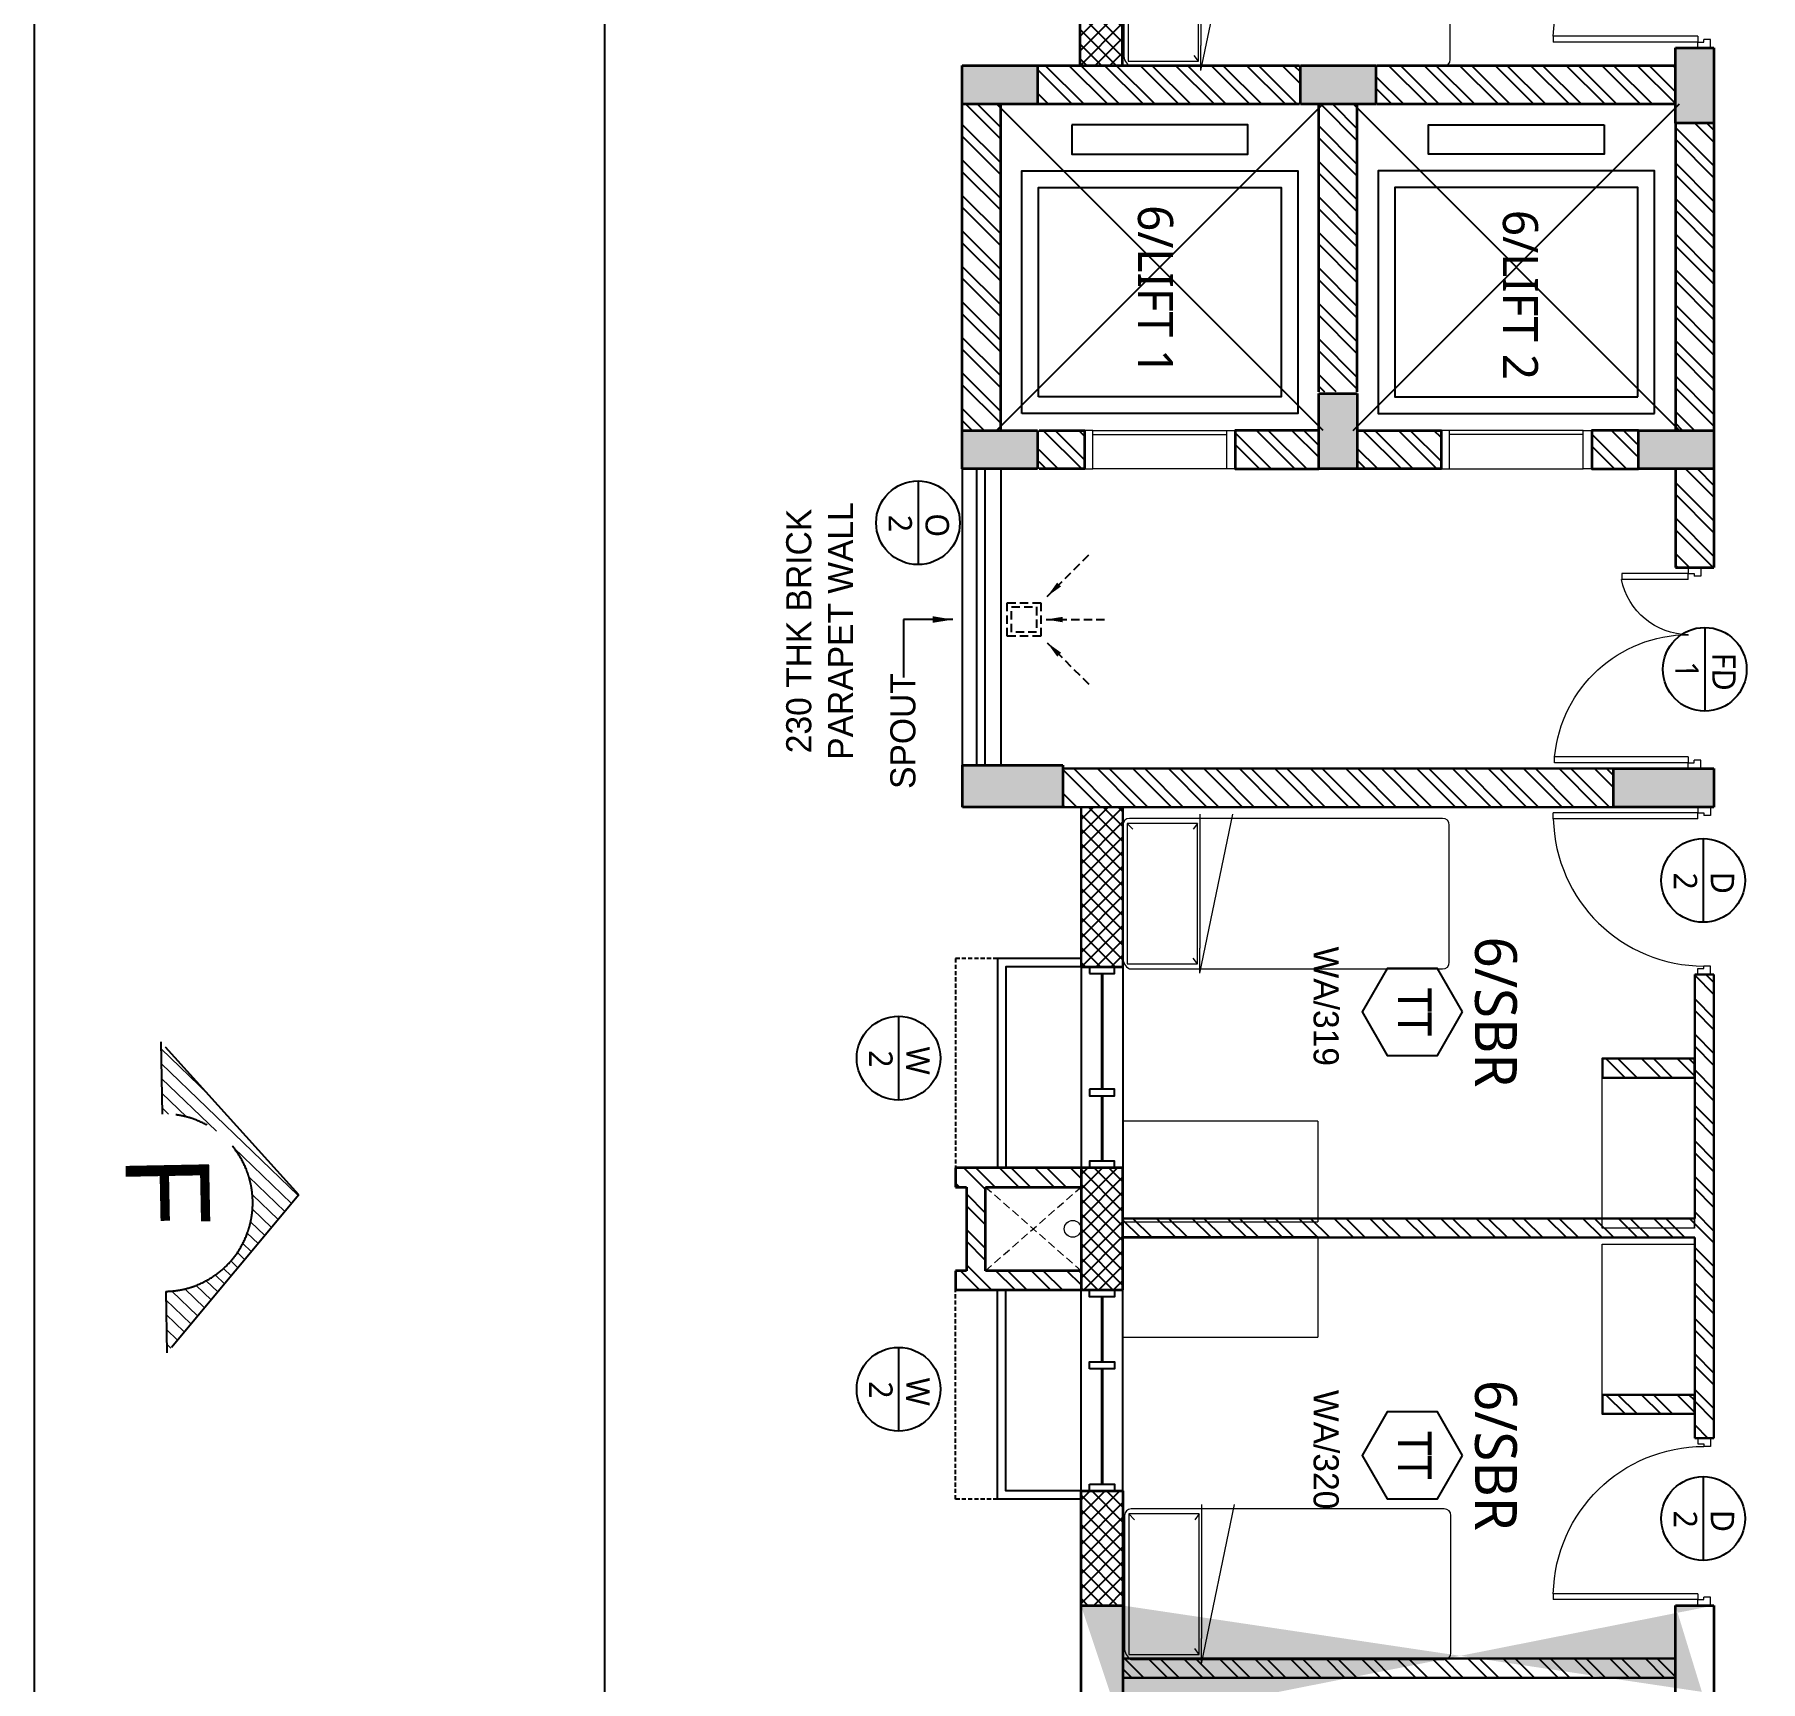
# Model space of a CAD drawing. Header units: millimetres. Extents: x -1127141 to 1597693, y -1835560 to -399335.
# Drawn here: x 1265890 to 1276199, y -523658 to -513819 of the extents above; entities that cross this region are included whole.
import ezdxf
from ezdxf.enums import TextEntityAlignment as Align

# ---------------------------------------------------------------- set-up
doc = ezdxf.new("R2010")
doc.units = ezdxf.units.MM
doc.header["$MEASUREMENT"] = 0
for name, pattern in [('CENTER2', [28.575, 19.05, -3.175, 3.175, -3.175]), ('DASHED2', [0.375, 0.25, -0.125]), ('HIDDEN', [0.375, 0.25, -0.125]), ('HIDDEN2', [4.7625, 3.175, -1.5875])]:
    doc.linetypes.add(name, pattern=pattern)
for name, color, linetype in [('A-Anno Tags', 6, 'Continuous'), ('A-Elevation', 4, 'Continuous'), ('A-Wall Patt', 8, 'Continuous'), ('A-Window', 4, 'Continuous'), ('Anno_Frames', 7, 'Continuous'), ('COLUMN', 5, 'Continuous'), ('elel', 6, 'Continuous'), ('L-ELEV', 6, 'Continuous'), ('S-Conc Patt', 9, 'Continuous')]:
    doc.layers.add(name, color=color, linetype=linetype)
for name, color, linetype, lineweight in [('A-Detail Lines', 8, 'Continuous', 25), ('A-Door', 4, 'Continuous', 9), ('A-Wall Sec', 1, 'Continuous', 30), ('Ann_TitleBlock 2', 5, 'Continuous', 25), ('Anno_Tittleblock', 5, 'Continuous', 13), ('column hatch', 12, 'Continuous', 5), ('E-CABLE TRAY', 32, 'Continuous', 18), ('frntr', 32, 'Continuous', 9), ('grid', 251, 'CENTER2', 13), ('rwp', 231, 'Continuous', 5), ('S-Concrete', 40, 'Continuous', 30), ('shaft', 252, 'HIDDEN2', 5), ('text', 7, 'Continuous', 9)]:
    doc.layers.add(name, color=color, linetype=linetype, lineweight=lineweight)
doc.styles.add('arial', font='arial.ttf', dxfattribs={"height": 100})
doc.styles.add('IIITD @ 100', font='trebuc.ttf', dxfattribs={"height": 210})
doc.styles.get("Standard").update_dxf_attribs({"font": 'trebuc.ttf'})
doc.styles.add('TITLE', font='swissel.ttf', dxfattribs={"height": 4.3})
doc.dimstyles.new('IIITD_WD_M @ 100', dxfattribs={"dimscale": 100, "dimtxt": 1.5, "dimasz": 1, "dimexe": 0.5, "dimexo": 0.25, "dimgap": 0.3, "dimtad": 1, "dimdec": 0, "dimrnd": 5, "dimzin": 0, "dimdsep": 46, "dimtxsty": 'Standard', "dimblk": 'ARCHTICK', "dimcen": 0.2, "dimdle": 1, "dimclrd": 256, "dimclre": 256, "dimadec": 0, "dimazin": 0, "dimtfac": 1, "dimtdec": 0, "dimtofl": 0, "dimtmove": 0, "dimatfit": 0, "dimfxl": 2, "dimfxlon": 1, "dimtolj": 1, "dimtzin": 0, "dimlwd": -1, "dimlwe": -1, "dimarcsym": 0})
pattern_1 = [(315, (1445308.53, 119140.81), (106.066017, 106.066017), []), (315, (1445308.53, 119070.1), (106.066017, 106.066017), [])]
pattern_2 = [(315, (1445308.53, 119140.81), (44.194174, 44.194174), []), (45, (1445308.53, 119140.81), (-44.194174, 44.194174), [])]

# ---------------------------------------------------------------- blocks, each defined once
blk = doc.blocks.new('ABL_Door_S - 1000 x 2100-11-3 Second Floor Lvl')
at = {"layer": 'A-Door', "color": 5}
for p, q in [((-500, 38), (-450, 38)), ((-500, -38), (-500, 38)), ((-450, 38), (-450, -3)), ((450, 38), (450, -3)), ((500, 38), (450, 38)), ((500, -38), (500, 38)), ((-500, -38), (-465, -38)), ((-465, -3), (-450, -3)), ((-465, -38), (-465, -3)), ((-430, -38), (-465, -38)), ((465, -3), (450, -3)), ((465, -38), (465, -3)), ((500, -38), (465, -38))]:
    blk.add_line(p, q, dxfattribs=at)
at = {"layer": 'A-Door', "color": 5, "lineweight": 18}
for p, q in [((-465, -38), (-465, -903)), ((-430, -38), (-430, -903)), ((-430, -903), (-465, -903))]:
    blk.add_line(p, q, dxfattribs=at)
at = {"layer": 'A-Door'}
blk.add_arc((-450, -2), 900, 271.2981, 359.9894, dxfattribs=at)
blk = doc.blocks.new('Lift Door')
at = {"layer": 'A-Door'}
for p, q in [((-15860, -5817), (-15860, -6617)), ((-15655, -6617), (-15655, -5817)), ((-15630, -6617), (-15630, -5817))]:
    blk.add_line(p, q, dxfattribs=at)
for points in [[(-15860, -5767), (-15860, -5817), (-15630, -5817), (-15630, -5767)], [(-15860, -6667), (-15860, -6617), (-15630, -6617), (-15630, -6667)]]:
    blk.add_lwpolyline(points, dxfattribs=at)
blk = doc.blocks.new('Lift Room')
at = {"layer": 'A-Detail Lines'}
for p, q in [((-15630, 122925), (-13680, 124875)), ((-15630, 124875), (-13680, 122925))]:
    blk.add_line(p, q, dxfattribs=at)
blk.add_lwpolyline([(-15430, 124625), (-14180, 124625), (-14180, 123175), (-15430, 123175)], close=True, dxfattribs=at)
at = {"layer": 'A-Elevation'}
for points in [[(-15530, 124725), (-14080, 124725), (-14080, 123075), (-15530, 123075)], [(-13805, 124425), (-13980, 124425), (-13980, 123375), (-13805, 123375)]]:
    blk.add_lwpolyline(points, close=True, dxfattribs=at)
blk = doc.blocks.new('*U29')
at = {"layer": 'A-Anno Tags'}
blk.add_lwpolyline([(-250, 0), (250, 0)], dxfattribs=at)
blk.add_circle((0, 0), 250, dxfattribs=at)
at = {"layer": 'Anno_Frames', "color": 7}
for tag, rotation, p in [('ENTITY', 359.7608, (15, 185)), ('ENTITYNO', 0.1757, (4, -36))]:
    blk.add_attdef(tag, text='', height=140, rotation=rotation, dxfattribs=at).set_placement(p, align=Align.TOP_CENTER)
blk = doc.blocks.new('Room Tag with Finish')
blk.add_lwpolyline([(0, 0), (-2.6, -1.5), (-2.6, -4.5), (0, -6), (2.6, -4.5), (2.6, -1.5)], close=True)
at = {"layer": 'Anno_Frames'}
blk.add_attdef('ROOM_NAME', text='', height=2.5, dxfattribs=at).set_placement((0, 0), align=Align.BOTTOM_CENTER)
blk.add_attdef('FF', text='', height=2, dxfattribs=at).set_placement((0, -1.85), align=Align.TOP_CENTER)
blk = doc.blocks.new('W 1200')
at = {"layer": 'A-Window', "linetype": 'HIDDEN', "ltscale": 100}
for p, q in [((552588, 7900), (552588, 9150)), ((552838, 7900), (552588, 7900))]:
    blk.add_line(p, q, dxfattribs=at)
at = {"layer": 'A-Window', "color": 2, "lineweight": 40}
for p, q in [((553463, 8720), (553463, 9110)), ((553463, 7990), (553463, 8680))]:
    blk.add_line(p, q, dxfattribs=at)
at = {"layer": 'A-Window', "color": 5}
for points in [[(553338, 7900), (552838, 7900), (552838, 9150)], [(553338, 7950), (552888, 7950), (552888, 9150)]]:
    blk.add_lwpolyline(points, dxfattribs=at)
at = {"layer": 'A-Window'}
for points in [[(553338, 7950), (553338, 9150)], [(553588, 7950), (553588, 9150)], [(553388, 8680), (553388, 8720), (553538, 8720), (553538, 8680), (553388, 8680)]]:
    blk.add_lwpolyline(points, dxfattribs=at)
for points in [[(553388, 9150), (553538, 9150), (553538, 9110), (553388, 9110)], [(553388, 7990), (553538, 7990), (553538, 7950), (553388, 7950)]]:
    blk.add_lwpolyline(points, close=True, dxfattribs=at)
blk = doc.blocks.new('Door 1200')
at = {"layer": 'A-Door', "color": 5, "lineweight": 18}
for p, q in [((524084, 16182), (524084, 16132)), ((524084, 16182), (524159, 16182)), ((524084, 16132), (524124, 16132)), ((524124, 16147), (524124, 16132)), ((524159, 16147), (524124, 16147)), ((524159, 16182), (524159, 16147)), ((524159, 16147), (524557, 16147)), ((524159, 16112), (524159, 16147)), ((524159, 16112), (524557, 16112)), ((524557, 16147), (524557, 16112)), ((524159, 15052), (524159, 15017)), ((524159, 15052), (524958, 15052)), ((524958, 15017), (524958, 15052)), ((524084, 15032), (524124, 15032)), ((524084, 14982), (524084, 15032)), ((524084, 14982), (524159, 14982)), ((524124, 15017), (524124, 15032)), ((524159, 15017), (524124, 15017)), ((524159, 14982), (524159, 15017)), ((524159, 15017), (524958, 15017))]:
    blk.add_line(p, q, dxfattribs=at)
at = {"layer": 'A-Door', "lineweight": 18}
for centre, radius, start, end in [((524155, 16193), 411, 270.5695, 348.692), ((524157, 14978), 804, 5.3147, 89.8716)]:
    blk.add_arc(centre, radius, start, end, dxfattribs=at)
blk = doc.blocks.new('column 2.03')
at = {"layer": 'S-Conc Patt'}
h = blk.add_hatch(color=256, dxfattribs=at)
h.paths.add_polyline_path([(540567, -135247), (541303, -135104), (541351, -135349), (540615, -135493)])
h.paths.add_polyline_path([(524899, -138549), (524852, -138304), (525872, -138105), (525920, -138351)])
h.paths.add_polyline_path([(537562, -136088), (537515, -135842), (538535, -135644), (538583, -135889)])
h.paths.add_polyline_path([(534396, -136703), (534349, -136458), (535370, -136259), (535417, -136505)])
h.paths.add_polyline_path([(531231, -137318), (531183, -137073), (532204, -136875), (532252, -137120)])
h.paths.add_polyline_path([(528065, -137934), (528017, -137688), (529038, -137490), (529086, -137735)])
h.paths.add_polyline_path([(535977, -127931), (535929, -127685), (536950, -127487), (536998, -127732)])
h.paths.add_polyline_path([(532811, -128546), (532763, -128301), (533784, -128102), (533832, -128348)])
h.paths.add_polyline_path([(529645, -129159), (529597, -128914), (530618, -128715), (530666, -128961)])
h.paths.add_polyline_path([(520148, -131005), (520100, -130760), (521121, -130562), (521168, -130807)])
h.paths.add_polyline_path([(523313, -130390), (523266, -130145), (524286, -129946), (524334, -130192)])
h.paths.add_polyline_path([(526479, -129775), (526431, -129529), (527452, -129331), (527500, -129576)])
h.paths.add_polyline_path([(534601, -133067), (534645, -133292), (533909, -133435), (533865, -133210)])
h.paths.add_polyline_path([(534271, -131369), (534315, -131595), (533579, -131738), (533535, -131512)])
h.paths.add_polyline_path([(528270, -134297), (528314, -134523), (527578, -134666), (527534, -134440)])
h.paths.add_polyline_path([(527940, -132600), (527984, -132826), (527248, -132969), (527204, -132743)])
h.paths.add_polyline_path([(521917, -135532), (521961, -135758), (521225, -135901), (521181, -135675)])
h.paths.add_polyline_path([(521587, -133835), (521631, -134060), (520895, -134203), (520851, -133978)])
h.paths.add_polyline_path([(544878, -132790), (544734, -132054), (544980, -132007), (545123, -132743)])
h.paths.add_polyline_path([(517960, -142269), (517210, -142269), (517210, -142019), (517960, -142019)])
h.paths.add_polyline_path([(514865, -142269), (514115, -142269), (514115, -142019), (514865, -142019)])
h.paths.add_polyline_path([(511830, -142269), (511080, -142269), (511080, -142019), (511830, -142019)])
h.paths.add_polyline_path([(540791, -131864), (540202, -131979), (540246, -132204), (540835, -132090)])
h.paths.add_polyline_path([(544283, -129733), (544140, -128997), (544385, -128949), (544529, -129685)])
h.paths.add_polyline_path([(543544, -125930), (543401, -125194), (543646, -125146), (543789, -125882)])
h.paths.add_polyline_path([(539190, -126012), (539631, -125926), (539675, -126152), (539234, -126238)])
h.paths.add_polyline_path([(539780, -128474), (539694, -128032), (539920, -127989), (540006, -128430)])
h.paths.add_polyline_path([(541523, -126017), (541438, -125575), (541663, -125531), (541749, -125973)])
h.paths.add_polyline_path([(542306, -130041), (542220, -129599), (542446, -129555), (542531, -129997)])
h.paths.add_polyline_path([(542125, -127906), (541683, -127992), (541639, -127766), (542081, -127680)])
h.paths.add_polyline_path([(540306, -129975), (540392, -130417), (540166, -130460), (540080, -130019)])
h.paths.add_polyline_path([(515810, -129110), (515073, -129253), (515026, -129008), (515762, -128865)])
h.paths.add_polyline_path([(517979, -134770), (517865, -134181), (518091, -134137), (518205, -134726)])
h.paths.add_polyline_path([(517279, -136669), (516543, -136812), (516499, -136586), (517235, -136443)])
h.paths.add_polyline_path([(517859, -130220), (517123, -130363), (517075, -130117), (517811, -129974)])
h.paths.add_polyline_path([(516895, -142569), (516295, -142569), (516295, -142319), (516895, -142319)])
h.paths.add_polyline_path([(511830, -142569), (511080, -142569), (511080, -142319), (511830, -142319)])
h.paths.add_polyline_path([(519550, -142319), (520150, -142319), (520150, -142569), (519550, -142569)])
h.paths.add_polyline_path([(514865, -142569), (514115, -142569), (514115, -142319), (514865, -142319)])
h.paths.add_polyline_path([(516949, -134971), (516213, -135114), (516165, -134868), (516901, -134725)])
h.paths.add_polyline_path([(517957, -140158), (517221, -140302), (517173, -140056), (517909, -139913)])
h.paths.add_polyline_path([(517577, -128767), (516840, -128910), (516793, -128664), (517529, -128521)])
h.paths.add_polyline_path([(512267, -129799), (511531, -129942), (511483, -129696), (512220, -129553)])
h.paths.add_polyline_path([(513410, -135658), (512674, -135802), (512626, -135556), (513362, -135413)])
h.paths.add_polyline_path([(522640, -139248), (521830, -139406), (521782, -139160), (522592, -139003)])
h.paths.add_polyline_path([(511330, -135808), (511330, -136456), (511080, -136456), (511080, -135856)])
h.paths.add_polyline_path([(533146, -169460), (532396, -169460), (532396, -169210), (533146, -169210)])
h.paths.add_polyline_path([(533146, -164180), (532396, -164180), (532396, -163950), (533146, -163950)])
h.paths.add_polyline_path([(533146, -160650), (532396, -160650), (532396, -160400), (533146, -160400)])
h.paths.add_polyline_path([(533146, -165910), (532396, -165910), (532396, -165680), (533146, -165680)])
h.paths.add_polyline_path([(527886, -169460), (527136, -169460), (527136, -169210), (527886, -169210)])
h.paths.add_polyline_path([(527886, -164180), (527136, -164180), (527136, -163950), (527886, -163950)])
h.paths.add_polyline_path([(527886, -160650), (527136, -160650), (527136, -160400), (527886, -160400)])
h.paths.add_polyline_path([(527886, -165910), (527136, -165910), (527136, -165680), (527886, -165680)])
h.paths.add_polyline_path([(522626, -164180), (521876, -164180), (521876, -163950), (522626, -163950)])
h.paths.add_polyline_path([(517781, -158380), (517031, -158380), (517031, -158630), (517781, -158630)])
h.paths.add_polyline_path([(514115, -158380), (514865, -158380), (514865, -158630), (514115, -158630)])
h.paths.add_polyline_path([(511080, -158380), (511830, -158380), (511830, -158630), (511080, -158630)])
h.paths.add_polyline_path([(542531, -160650), (541931, -160650), (541931, -160400), (542531, -160400)])
h.paths.add_polyline_path([(517856, -160400), (517106, -160400), (517106, -160650), (517856, -160650)])
h.paths.add_polyline_path([(522626, -160650), (521876, -160650), (521876, -160400), (522626, -160400)])
h.paths.add_polyline_path([(538331, -160650), (537731, -160650), (537731, -160400), (538331, -160400)])
h.paths.add_polyline_path([(541931, -163950), (542531, -163950), (542531, -164180), (541931, -164180)])
h.paths.add_polyline_path([(538331, -164180), (537731, -164180), (537731, -163950), (538331, -163950)])
h.paths.add_polyline_path([(519656, -170420), (518906, -170420), (518906, -170170), (519656, -170170)])
h.paths.add_polyline_path([(511330, -165930), (511330, -165180), (511080, -165180), (511080, -165930)])
h.paths.add_polyline_path([(514251, -165930), (513501, -165930), (513501, -165680), (514251, -165680)])
h.paths.add_polyline_path([(519656, -171900), (518906, -171900), (518906, -171650), (519656, -171650)])
h.paths.add_polyline_path([(517856, -171900), (517106, -171900), (517106, -171650), (517856, -171650)])
h.paths.add_polyline_path([(517856, -165930), (517106, -165930), (517106, -165680), (517856, -165680)])
h.paths.add_polyline_path([(517856, -164180), (517106, -164180), (517106, -163950), (517856, -163950)])
h.paths.add_polyline_path([(518906, -166280), (518906, -165680), (519136, -165680), (519136, -166280)])
h.paths.add_polyline_path([(540096, -166130), (540096, -165680), (540326, -165680), (540326, -166130)])
h.paths.add_polyline_path([(537811, -165680), (538261, -165680), (538261, -165910), (537811, -165910)])
h.paths.add_polyline_path([(540096, -170170), (540096, -169720), (540326, -169720), (540326, -170170)])
h.paths.add_polyline_path([(537916, -170170), (537916, -169720), (538146, -169720), (538146, -170170)])
h.paths.add_polyline_path([(540326, -168040), (539876, -168040), (539876, -167810), (540326, -167810)])
h.paths.add_polyline_path([(537916, -168150), (537916, -167700), (538146, -167700), (538146, -168150)])
h.paths.add_polyline_path([(542116, -166280), (542116, -165680), (542346, -165680), (542346, -166280)])
h.paths.add_polyline_path([(522366, -170420), (522366, -169670), (522116, -169670), (522116, -170420)])
h.paths.add_polyline_path([(542096, -170169), (542096, -169569), (542346, -169569), (542346, -170169)])
h.paths.add_polyline_path([(511080, -158080), (511830, -158080), (511830, -158330), (511080, -158330)])
h.paths.add_polyline_path([(520150, -158330), (519550, -158330), (519550, -158080), (520150, -158080)])
h.paths.add_polyline_path([(516295, -147580), (516895, -147580), (516895, -147810), (516295, -147810)])
h.paths.add_polyline_path([(516895, -158330), (516295, -158330), (516295, -158080), (516895, -158080)])
h.paths.add_polyline_path([(516295, -152840), (516895, -152840), (516895, -153070), (516295, -153070)])
h.paths.add_polyline_path([(514865, -147810), (514265, -147810), (514265, -147580), (514865, -147580)])
h.paths.add_polyline_path([(514865, -153070), (514265, -153070), (514265, -152840), (514865, -152840)])
h.paths.add_polyline_path([(514115, -158080), (514865, -158080), (514865, -158330), (514115, -158330)])
h.paths.add_polyline_path([(514251, -171900), (513501, -171900), (513501, -171650), (514251, -171650)])
h.paths.add_polyline_path([(511330, -147395), (511330, -147995), (511080, -147995), (511080, -147395)])
h.paths.add_polyline_path([(511330, -152654), (511330, -153255), (511080, -153255), (511080, -152654)])
h.paths.add_polyline_path([(520150, -147394), (520150, -147994), (519900, -147994), (519900, -147394)])
h.paths.add_polyline_path([(520150, -152655), (520150, -153255), (519900, -153255), (519900, -152655)])
h.paths.add_polyline_path([(522346, -165680), (522346, -166430), (522116, -166430), (522116, -165680)])
edge = h.paths.add_edge_path()
edge.add_line((547866, -169460), (547116, -169460))
edge.add_line((547116, -169210), (547866, -169210))
edge.add_line((547116, -169460), (547116, -169210))
edge.add_line((547866, -164180), (547116, -164180))
edge.add_line((547116, -163950), (547866, -163950))
edge.add_line((547116, -164180), (547116, -163950))
edge.add_line((547866, -160650), (547116, -160650))
edge.add_line((547116, -160400), (547866, -160400))
edge.add_line((547116, -160650), (547116, -160400))
edge.add_line((547866, -165910), (547116, -165910))
edge.add_line((547116, -165680), (547866, -165680))
edge.add_line((547116, -165910), (547116, -165680))
h.paths.add_polyline_path([(558386, -164180), (557636, -164180), (557636, -163950), (558386, -163950)])
h.paths.add_polyline_path([(558386, -160650), (557636, -160650), (557636, -160400), (558386, -160400)])
h.paths.add_polyline_path([(558146, -165680), (558146, -166430), (557916, -166430), (557916, -165680)])
h.paths.add_polyline_path([(553126, -169460), (552376, -169460), (552376, -169210), (553126, -169210)])
h.paths.add_polyline_path([(553126, -164180), (552376, -164180), (552376, -163950), (553126, -163950)])
h.paths.add_polyline_path([(553126, -160650), (552376, -160650), (552376, -160400), (553126, -160400)])
h.paths.add_polyline_path([(553126, -165910), (552376, -165910), (552376, -165680), (553126, -165680)])
h.paths.add_polyline_path([(547866, -169460), (547116, -169460), (547116, -169210), (547866, -169210)], flags=17)
h.paths.add_polyline_path([(547866, -164180), (547116, -164180), (547116, -163950), (547866, -163950)], flags=17)
h.paths.add_polyline_path([(547866, -160650), (547116, -160650), (547116, -160400), (547866, -160400)], flags=17)
h.paths.add_polyline_path([(547866, -165910), (547116, -165910), (547116, -165680), (547866, -165680)], flags=17)
h.paths.add_polyline_path([(565551, -171255), (565551, -170655), (565301, -170655), (565301, -171255)])
h.paths.add_polyline_path([(565551, -160650), (564951, -160650), (564951, -160400), (565551, -160400)])
h.paths.add_polyline_path([(561351, -160650), (560751, -160650), (560751, -160400), (561351, -160400)])
h.paths.add_polyline_path([(565551, -164180), (564951, -164180), (564951, -163950), (565551, -163950)])
h.paths.add_polyline_path([(561351, -164180), (560751, -164180), (560751, -163950), (561351, -163950)])
h.paths.add_polyline_path([(565551, -166430), (565551, -165680), (565301, -165680), (565301, -166430)])
h.paths.add_polyline_path([(560601, -171255), (561351, -171255), (561351, -171005), (560601, -171005)])
h.paths.add_polyline_path([(561351, -166430), (561351, -165680), (561121, -165680), (561121, -166430)])
h.paths.add_polyline_path([(557896, -171255), (557896, -170505), (558146, -170505), (558146, -171255)])
at = {"layer": 'S-Concrete', "lineweight": 35}
for p, q in [((537811, -165910), (537811, -165680)), ((537811, -165680), (538261, -165680)), ((538261, -165680), (538261, -165910)), ((540096, -165680), (540326, -165680)), ((540096, -166130), (540096, -165680)), ((540326, -165680), (540326, -166130)), ((542116, -165680), (542346, -165680)), ((542116, -166280), (542116, -165680)), ((542346, -165680), (542346, -166280)), ((547116, -165910), (547116, -165680)), ((547116, -165680), (547866, -165680)), ((538261, -165910), (537811, -165910)), ((547866, -165910), (547116, -165910)), ((540326, -166130), (540096, -166130)), ((542346, -166280), (542116, -166280)), ((537916, -167700), (538146, -167700)), ((537916, -168150), (537916, -167700)), ((538146, -167700), (538146, -168150)), ((539876, -168040), (539876, -167810)), ((539876, -167810), (540326, -167810)), ((540326, -167810), (540326, -168040)), ((540326, -168040), (539876, -168040)), ((538146, -168150), (537916, -168150)), ((547116, -169460), (547116, -169210)), ((547116, -169210), (547866, -169210)), ((547866, -169460), (547116, -169460)), ((542096, -169569), (542346, -169569)), ((542096, -170169), (542096, -169569)), ((542346, -169569), (542346, -170169)), ((537916, -169720), (538146, -169720)), ((537916, -170170), (537916, -169720)), ((538146, -169720), (538146, -170170)), ((540096, -169720), (540326, -169720)), ((540096, -170170), (540096, -169720)), ((540326, -169720), (540326, -170170)), ((538146, -170170), (537916, -170170)), ((540326, -170170), (540096, -170170)), ((542346, -170169), (542096, -170169))]:
    blk.add_line(p, q, dxfattribs=at)
blk = doc.blocks.new('*U377')
at = {"layer": 'A-Anno Tags'}
blk.add_lwpolyline([(-250, 0), (250, 0)], dxfattribs=at)
blk.add_circle((0, 0), 250, dxfattribs=at)
at = {"layer": 'Anno_Frames', "color": 7}
for tag, rotation, p in [('ENTITY', 359.7608, (15, 185)), ('ENTITYNO', 0.1757, (4, -36))]:
    blk.add_attdef(tag, text='', height=140, rotation=rotation, dxfattribs=at).set_placement(p, align=Align.TOP_CENTER)
blk = doc.blocks.new('_ArchTick')
at = {"color": 0, "linetype": 'ByBlock', "const_width": 0.15}
blk.add_lwpolyline([(-0.5, -0.5), (0.5, 0.5)], dxfattribs=at)
blk = doc.blocks.new('Elevation arrow_front-A')
at = {"layer": 'grid', "ltscale": 0.12}
h = blk.add_hatch(dxfattribs=at)
h.set_pattern_fill('ANSI31', color=256, style=0)
h.set_pattern_definition([(45, (8.16109, 34.92827), (-0.08838835, 0.08838835), [])])
h.paths.add_polyline_path([(1.127, -1.616, 1), (-0.997, -1.616), (-1.861, -1.616), (0, 0), (1.861, -1.616)])
at = {"layer": 'grid', "lineweight": -2, "ltscale": 0.125}
for p, q in [((0, 0), (-1.861, -1.616)), ((0, 0), (1.861, -1.616)), ((-1.861, -1.616), (-0.997, -1.616)), ((1.127, -1.616), (1.861, -1.616))]:
    blk.add_line(p, q, dxfattribs=at)
blk.add_arc((0.065, -1.616), 1.062, 0, 180, dxfattribs=at)
at = {"layer": 'grid', "ltscale": 0.12, "style": 'arial'}
blk.add_attdef('D', (-0.498, -2.066), '', height=1, dxfattribs=at)
blk = doc.blocks.new('ELEELE')
at = {"layer": 'L-ELEV', "ltscale": 0.1}
ref = blk.add_blockref('Elevation arrow_front-A', (42490, 210105), dxfattribs=dict(at, xscale=499.0243868003126, yscale=499.0243868003126, zscale=499.0243868003126, rotation=1.106916454600833))
ref.add_attrib('D', 'F', (42261, 209069), dxfattribs={"layer": '0', "ltscale": 0.12, "height": 499, "rotation": 1.1069, "style": 'arial'})
blk = doc.blocks.new('bed')
at = {"layer": 'frntr'}
for p, q in [((269533, -306887), (268713, -306887)), ((268673, -306927), (268673, -308179)), ((269573, -308377), (269573, -306927)), ((269598, -308377), (268648, -308179)), ((268673, -308179), (268673, -308377)), ((268648, -308377), (269448, -308377)), ((268673, -308377), (268673, -308797)), ((269543, -308391), (268703, -308391)), ((268703, -308391), (268703, -308811)), ((268703, -308391), (268738, -308417)), ((269598, -308377), (269448, -308377)), ((269543, -308391), (269508, -308417)), ((269543, -308811), (269543, -308391)), ((269573, -308797), (269573, -308377)), ((268703, -308811), (268738, -308777)), ((268703, -308811), (269543, -308811)), ((268713, -308837), (269510, -308837))]:
    blk.add_line(p, q, dxfattribs=at)
for centre, radius, start, end in [((268713, -306927), 40, 90, 180), ((269533, -306927), 40, 0, 90), ((268713, -308797), 40, 180, 270), ((269506, -308762), 75.2, 267.3338, 332.1559)]:
    blk.add_arc(centre, radius, start, end, dxfattribs=at)
blk = doc.blocks.new('wardrobe')
at = {"layer": 'frntr'}
for p, q in [((266249, -309334), (266799, -309334)), ((266249, -310234), (266249, -309334)), ((266799, -310234), (266799, -309334)), ((266799, -309334), (266799, -310234)), ((266799, -310234), (266249, -310234))]:
    blk.add_line(p, q, dxfattribs=at)
blk = doc.blocks.new('table')
at = {"layer": 'frntr'}
for p, q in [((268968, -309087), (269568, -309087)), ((268968, -309087), (268968, -310253)), ((269568, -310255), (269568, -309087)), ((268968, -310253), (269568, -310253))]:
    blk.add_line(p, q, dxfattribs=at)
blk = doc.blocks.new('aaa')
at = {"layer": 'frntr', "rotation": 90}
blk.add_blockref('wardrobe', (-40627, -573636), dxfattribs=at)
at = {"layer": 'frntr'}
for name, p in [('bed', (-1515, -1414)), ('table', (0, 0))]:
    blk.add_blockref(name, p, dxfattribs=at)
blk = doc.blocks.new('bbbb')
at = {"layer": 'frntr', "rotation": 90}
blk.add_blockref('wardrobe', (-39613, -573636), dxfattribs=at)
at = {"layer": 'frntr'}
for name, p in [('bed', (2630, -1404)), ('table', (710, 0))]:
    blk.add_blockref(name, p, dxfattribs=at)
blk = doc.blocks.new('IIITD WD A1- L Format Library')
at = {"layer": 'Anno_Tittleblock', "color": 5}
blk.add_lwpolyline([(0, -7.57), (775, -7.57), (775, 573.91), (0, 573.91)], close=True, dxfattribs=at)
at = {"style": 'TITLE'}
for tag, p, height in [('PROJECT NAME 1', (779.17, 137.4), 2.98), ('PROJECT NAME 2', (779.17, 132.23), 2.98), ('PROJECT_NAME_3', (779.17, 127.37), 2.98), ('1:100@A1', (818.06, 91.92), 2.25), ('A-2.03', (844.81, 84.28), 4), ('03.04.11', (821.96, 84.64), 2.25), ('A', (858.85, 75.94), 3.66), ('AC', (827.5, 76.14), 2.25)]:
    blk.add_attdef(tag, p, '', height=height, dxfattribs=at)
for p in [(780.3, 113.01), (780.3, 106.37)]:
    blk.add_attdef('FIRST FLOOR PLAN', text='', height=3.39, dxfattribs=at).set_placement(p, align=Align.TOP_LEFT)
blk = doc.blocks.new('o2')
at = {"layer": 'A-Detail Lines', "linetype": 'DASHED2', "ltscale": 200}
for points in [[(39154.2, 75265.1), (38954.2, 75265.1), (38954.2, 75465.1), (39154.2, 75465.1)], [(39129.2, 75290.1), (38979.2, 75290.1), (38979.2, 75440.1), (39129.2, 75440.1)]]:
    blk.add_lwpolyline(points, close=True, dxfattribs=at)
at = {"layer": 'A-Elevation'}
for p, q in [((38154.2, 75225.6), (39924.2, 75225.6)), ((38154.2, 74995.6), (39924.2, 74996.3))]:
    blk.add_line(p, q, dxfattribs=at)
at = {"layer": 'elel'}
for p, q in [((38154.2, 75130.6), (39924.2, 75130.6)), ((38154.2, 75080.6), (39924.2, 75080.6))]:
    blk.add_line(p, q, dxfattribs=at)
at = {"layer": 'Anno_Frames'}
blk.add_blockref('*U377', (38475.9, 74731.6), dxfattribs=at).add_auto_attribs({'ENTITY': 'O', 'ENTITYNO': '2'})
at = {"layer": 'A-Anno Tags', "char_height": 150, "width": 4089.554, "attachment_point": 5, "rotation": 180, "style": 'IIITD @ 100'}
for s, insert in [('{\\fCentury Gothic|b0|i0|c0|p34;SPOUT}', (39720.5, 74642.2)), ('{\\fCentury Gothic|b0|i0|c0|p34;230 THK BRICK\\PPARAPET WALL}', (39122.7, 74144.2))]:
    blk.add_mtext(s, dxfattribs=dict(at, insert=insert))
at = {"layer": 'A-Anno Tags'}
blk.add_leader([(39054.2, 74939), (39054.2, 74644.3), (39400.8, 74644.3)], dimstyle='IIITD_WD_M @ 100', override={"dimasz": 1.2, "dimclrd": 256, "dimfxl": 0.18}, dxfattribs=at)
at = {"layer": 'A-Detail Lines', "linetype": 'DASHED2', "ltscale": 200}
for points in [[(39054.2, 75496.3), (39054.2, 75847.8)], [(38915.6, 75503.6), (38667.1, 75752.2)], [(39192.8, 75503.6), (39441.3, 75752.2)]]:
    blk.add_leader(points, dimstyle='IIITD_WD_M @ 100', override={"dimfxl": 2}, dxfattribs=at)

msp = doc.modelspace()

# ---------------------------------------------------------------- hatches: boundary and pattern name
at = {"layer": 'A-Wall Patt'}
h = msp.add_hatch(dxfattribs=at)
h.set_pattern_fill('ANSI37', color=256, scale=500, style=0)
h.set_pattern_definition(pattern_2)
h.paths.add_polyline_path([(1272391, -508483.8), (1272391, -507798.8), (1272140.3, -507798.8), (1272140.3, -508483.8)])
h.paths.add_polyline_path([(1272391, -509928.8), (1272391, -509233.8), (1272141, -509233.8), (1272141, -509928.8)])
h.paths.add_polyline_path([(1272391.1, -511858.8), (1272391.1, -511128.8), (1272141.1, -511128.8), (1272141.1, -511858.8)])
h.paths.add_polyline_path([(1272386.7, -514003.8), (1272386.7, -513058.8), (1272136, -513058.8), (1272136, -514003.8)])
h = msp.add_hatch(dxfattribs=at)
h.set_pattern_fill('ANSI32', color=256, scale=400, style=0)
h.set_pattern_definition([(315, (1375248.27, -295400.47), (106.06602, 106.06602), []), (315, (1375248.27, -295471.18), (106.06602, 106.06602), [])])
h.paths.add_polyline_path([(1272391.1, -508973.8), (1272391.1, -509088.8), (1272391, -509088.8), (1272391, -508973.8)])
h.paths.add_polyline_path([(1272391.1, -513888.8), (1272391.1, -514061.3), (1272391, -514061.3), (1272391, -513888.8)])
h.paths.add_polyline_path([(1271571.1, -511243.8), (1271571.1, -511743.8), (1272141.1, -511743.8), (1272141.1, -511243.8)], flags=16)
h.paths.add_polyline_path([(1275921, -510233.8), (1275806, -510233.8), (1275806, -512888.8), (1275921, -512888.8)])
h.paths.add_polyline_path([(1272391, -511128.8), (1272391, -511858.8), (1272391.1, -511858.8), (1272391.1, -511546.3), (1275806, -511546.3), (1275806, -511431.3), (1272391.1, -511431.3), (1272391.1, -511128.8)])
h.paths.add_polyline_path([(1272141, -511858.8), (1272141, -511128.8), (1271391.1, -511128.8), (1271391.1, -511243.8), (1271456.1, -511243.8), (1271456.1, -511743.8), (1271391.1, -511743.8), (1271391.1, -511858.8)])
h = msp.add_hatch(dxfattribs=at)
h.set_pattern_fill('ANSI32', color=256, scale=400, style=0)
h.set_pattern_definition(pattern_1)
h.paths.add_polyline_path([(1273451, -514233.8), (1273451, -514003.8), (1271881, -514003.8), (1271881, -514233.8)])
h.paths.add_polyline_path([(1275920.9, -517003.8), (1275921, -516413.8), (1275691, -516413.8), (1275690.9, -517003.8)])
h.paths.add_polyline_path([(1272161, -516413.8), (1272161, -516183.8), (1271891, -516183.8), (1271891, -516413.8)])
h.paths.add_polyline_path([(1275691, -514233.8), (1275691, -514003.8), (1273906, -514003.6), (1273906, -514233.6)])
h.paths.add_polyline_path([(1275921, -516183.8), (1275921, -514348.8), (1275691, -514348.8), (1275691, -516158.6), (1275716.2, -516183.8)])
h.paths.add_polyline_path([(1275461, -516413.8), (1275461, -516183.8), (1275191, -516183.8), (1275191, -516413.8)])
h.paths.add_polyline_path([(1274291, -516413.8), (1274291, -516183.8), (1273791, -516183.8), (1273791, -516413.8)])
h.paths.add_polyline_path([(1273791, -515953.8), (1273791, -514258.6), (1273766, -514233.6), (1273585.9, -514233.6), (1273561, -514258.6), (1273561, -515953.8)])
h.paths.add_polyline_path([(1273561, -516413.8), (1273561, -516183.8), (1273061, -516183.8), (1273061, -516413.8)])
h.paths.add_polyline_path([(1271635.7, -516183.8), (1271661, -516158.6), (1271661, -514258.6), (1271635.9, -514233.6), (1271431, -514233.6), (1271431, -516183.8)])
h = msp.add_hatch(dxfattribs=at)
h.set_pattern_fill('ANSI32', color=256, scale=400, style=0)
h.set_pattern_definition(pattern_1)
h.paths.add_polyline_path([(1275321, -518433.8), (1275321, -518203.8), (1272031.7, -518203.8), (1272031.7, -518433.8)])
h = msp.add_hatch(dxfattribs=at)
h.set_pattern_fill('ANSI32', color=256, scale=400, style=0)
h.set_pattern_definition(pattern_1)
h.paths.add_polyline_path([(1272141, -521203.8), (1271571, -521203.8), (1271571, -520703.8), (1272141, -520703.8)], flags=16)
h.paths.add_polyline_path([(1272391.1, -518433.8), (1272391.1, -518548.8), (1272391, -518548.8), (1272391, -518433.8)])
h.paths.add_polyline_path([(1272391.1, -523348.8), (1272391.1, -523521.3), (1272391, -523521.3), (1272391, -523348.8)])
h.paths.add_polyline_path([(1272391, -520891.3), (1272391, -521006.3), (1275806, -521006.3), (1275806, -522203.8), (1275921, -522203.8), (1275921, -519433.8), (1275806, -519433.8), (1275806, -520891.3)])
h.paths.add_polyline_path([(1272141, -521318.8), (1272141, -520588.8), (1271391, -520588.8), (1271391, -520703.8), (1271456, -520703.8), (1271456, -521203.8), (1271391, -521203.8), (1271391, -521318.8)])
h = msp.add_hatch(dxfattribs=at)
h.set_pattern_fill('ANSI37', color=256, scale=500, style=0)
h.set_pattern_definition(pattern_2)
h.paths.add_polyline_path([(1272391, -519388.8), (1272391, -518433.8), (1272141, -518433.8), (1272141, -519388.8)])
h.paths.add_polyline_path([(1272391.1, -521318.8), (1272391, -520588.8), (1272141.1, -520588.8), (1272141, -521318.8)])
h.paths.add_polyline_path([(1272391, -523203.8), (1272391, -522518.8), (1272141, -522518.8), (1272141, -523203.8)])
h.paths.add_polyline_path([(1272391, -524648.8), (1272391, -523953.8), (1272141, -523953.8), (1272141, -524648.8)])
h.paths.add_polyline_path([(1272391, -526578.8), (1272391, -525848.8), (1272141, -525848.8), (1272141.1, -526578.8)])
h = msp.add_hatch(dxfattribs=at)
h.set_pattern_fill('ANSI32', color=256, scale=400, angle=-90, style=0)
h.set_pattern_definition([(315, (1598240.42, 776586.22), (106.066017, 106.066017), []), (315, (1598240.42, 776515.51), (106.066017, 106.066017), [])])
h.paths.add_polyline_path([(1275804.6, -520051.1), (1275804.6, -519936.1), (1275254.9, -519936.1), (1275254.9, -520051.1)])
h = msp.add_hatch(dxfattribs=at)
h.set_pattern_fill('ANSI32', color=256, scale=400, angle=-90, style=0)
h.set_pattern_definition([(315, (1598240.42, 774577.92), (106.066017, 106.066017), []), (315, (1598240.42, 774507.2), (106.066017, 106.066017), [])])
h.paths.add_polyline_path([(1275804.6, -522059.4), (1275804.6, -521944.4), (1275254.9, -521944.4), (1275254.9, -522059.4)])
h = msp.add_hatch(dxfattribs=at)
h.set_pattern_fill('ANSI32', color=256, scale=400, style=0)
h.set_pattern_definition([(315, (1375248.27, -290140.47), (106.06602, 106.06602), []), (315, (1375248.27, -290211.18), (106.06602, 106.06602), [])])
h.paths.add_polyline_path([(1275691, -523636.3), (1275691, -523521.3), (1272391, -523521.3), (1272391, -523636.3)])

# ---------------------------------------------------------------- linework, layer by layer
msp.add_lwpolyline([(1321641.3, -478259.6), (1321641.3, -552566.2), (1265890, -552566.2), (1265890, -478259.6)], close=True, dxfattribs=at)
at = {"layer": 'A-Wall Sec', "lineweight": 35}
for p, q in [((1272136, -514003.8), (1272136, -513056.9)), ((1272386.7, -513058.8), (1272386.7, -514003.8)), ((1271881, -514003.8), (1273446, -514003.8)), ((1271431, -516183.8), (1271431, -514233.6)), ((1271661, -516183.8), (1271661, -514233.6)), ((1273561, -515953.8), (1273561, -514233.6)), ((1273791, -515953.8), (1273791, -514233.6)), ((1273906, -514233.8), (1275691, -514233.8)), ((1275691, -514348.8), (1275691, -516183.8)), ((1275921, -514348.8), (1275921, -516183.8)), ((1275691, -516413.8), (1275690.9, -517003.8)), ((1275921, -516413.8), (1275920.9, -517003.8)), ((1275690.9, -517003.8), (1275920.9, -517003.8)), ((1272141, -519388.8), (1272391, -519388.8)), ((1272391, -520588.8), (1271391, -520588.8)), ((1271391, -520588.8), (1271391, -520703.8)), ((1272141.1, -520588.8), (1272141, -521318.8)), ((1272391.1, -521318.8), (1272391, -520588.8)), ((1271391, -520703.8), (1271456, -520703.8)), ((1271456, -520703.8), (1271456, -521203.8)), ((1271571, -520703.8), (1272141, -520703.8)), ((1271571, -521203.8), (1271571, -520703.8)), ((1271456, -521203.8), (1271391, -521203.8)), ((1271391, -521203.8), (1271391, -521318.8)), ((1272141, -521203.8), (1271571, -521203.8)), ((1271391, -521318.8), (1272391, -521318.8)), ((1272141, -522518.8), (1272391, -522518.8))]:
    msp.add_line(p, q, dxfattribs=at)
at = {"layer": 'A-Wall Sec'}
for p, q in [((1275321, -518203.8), (1272031.7, -518203.8)), ((1275321, -518433.8), (1272031.7, -518433.8)), ((1272141, -519388.8), (1272141, -518433.8)), ((1272391, -519388.8), (1272391, -518433.8)), ((1275806, -520891.3), (1275806, -519433.8)), ((1275921, -519433.8), (1275806, -519433.8)), ((1275921, -522203.8), (1275921, -519433.8)), ((1272391, -520891.3), (1275806, -520891.3)), ((1272391, -521006.3), (1275806, -521006.3)), ((1275806, -522203.8), (1275806, -521006.3)), ((1275921, -522203.8), (1275806, -522203.8)), ((1272391, -523521.3), (1275691, -523521.3)), ((1275691, -523521.3), (1275691, -523636.3)), ((1272391, -523636.3), (1275691, -523636.3))]:
    msp.add_line(p, q, dxfattribs=at)
at = {"layer": 'A-Wall Sec', "lineweight": 35}
for points in [[(1273906, -514003.8), (1275691, -514004.1)], [(1271881, -514233.8), (1273446, -514233.8)], [(1271891, -516183.8), (1272161, -516183.8), (1272161, -516413.8), (1271891, -516413.8)], [(1273561, -516183.8), (1273061, -516183.8), (1273061, -516413.8), (1273561, -516413.8)], [(1273791, -516183.8), (1274291, -516183.8), (1274291, -516413.8), (1273791, -516413.8)], [(1275471, -516183.8), (1275191, -516183.8), (1275191, -516413.8), (1275471, -516413.8)], [(1272141, -523203.8), (1272141, -522518.8)], [(1272391, -522518.8), (1272391, -523203.8)]]:
    msp.add_lwpolyline(points, dxfattribs=at)
at = {"layer": 'A-Wall Sec'}
for points in [[(1275804.6, -519936.1), (1275804.6, -520051.1), (1275254.8, -520051.1), (1275254.8, -519936.1)], [(1275804.6, -521944.4), (1275804.6, -522059.4), (1275254.8, -522059.4), (1275254.8, -521944.4)]]:
    msp.add_lwpolyline(points, close=True, dxfattribs=at)
at = {"layer": 'Defpoints'}
msp.add_lwpolyline([(1269297.2, -543672.7), (1269297.2, -483226.5), (1317306.7, -483226.5), (1317306.7, -543672.7)], close=True, dxfattribs=at)
at = {"layer": 'rwp'}
msp.add_circle((1272091, -520953.8), 50, dxfattribs=at)
at = {"layer": 'shaft', "ltscale": 15}
for p, q in [((1271571, -520703.8), (1272141, -521203.8)), ((1271571, -521203.8), (1272141, -520703.8))]:
    msp.add_line(p, q, dxfattribs=at)

# ---------------------------------------------------------------- block references
at = {"layer": 'A-Anno Tags', "xscale": 100, "yscale": 100, "zscale": 100, "rotation": 270.0000000000001}
for p in [(1274419.2, -519658.3), (1274419.2, -522307)]:
    msp.add_blockref('Room Tag with Finish', p, dxfattribs=at).add_auto_attribs({'ROOM_NAME': '6/SBR', 'FF': 'TT'})
at = {"layer": 'A-Detail Lines', "rotation": 90.00000000000001}
msp.add_blockref('Lift Room', (1396511.3, -500553.6), dxfattribs=at)
at = {"layer": 'A-Detail Lines', "xscale": -1, "rotation": 270.0000000000001}
msp.add_blockref('Lift Room', (1150840.6, -500553.6), dxfattribs=at)
at = {"layer": 'A-Door', "xscale": -1, "rotation": 270.0000000000001}
for name, p in [('ABL_Door_S - 1000 x 2100-11-3 Second Floor Lvl', (1275863.5, -513398.8)), ('Lift Door', (1278828.2, -500553.8)), ('ABL_Door_S - 1000 x 2100-11-3 Second Floor Lvl', (1275863.5, -522703.8))]:
    msp.add_blockref(name, p, dxfattribs=at)
at = {"layer": 'A-Door'}
for name, p, rotation in [('Lift Door', (1268523.7, -500553.8), 90.00000000000001), ('ABL_Door_S - 1000 x 2100-11-3 Second Floor Lvl', (1275863.5, -518933.8), 270.0000000000001)]:
    msp.add_blockref(name, p, dxfattribs=dict(at, rotation=rotation))
at = {"layer": 'Ann_TitleBlock 2', "xscale": 95.87942333735619, "yscale": 95.87942333735619, "zscale": 95.87942333735619, "rotation": 269.9999999999998}
msp.add_blockref('IIITD WD A1- L Format Library', (1266615.4, -478259.6), dxfattribs=at)
at = {"layer": 'Anno_Frames', "rotation": 270.0000000000001}
for p, values in [((1275866, -517611.1), {'ENTITY': 'FD', 'ENTITYNO': '1'}), ((1275856.8, -518872), {'ENTITY': 'D', 'ENTITYNO': '2'}), ((1271051.2, -519934.2), {'ENTITY': 'W', 'ENTITYNO': '2'}), ((1271051.2, -521912), {'ENTITY': 'W', 'ENTITYNO': '2'}), ((1275856.8, -522684.2), {'ENTITY': 'D', 'ENTITYNO': '2'})]:
    msp.add_blockref('*U29', p, dxfattribs=at).add_auto_attribs(values)
at = {"layer": 'COLUMN', "rotation": 270.0000000000001}
msp.add_blockref('column 2.03', (1441600.8, 23911.9), dxfattribs=at)
at = {"layer": 'column hatch', "xscale": -1}
for name, p, rotation in [('Door 1200', (1799926.1, -533217.1), 359.9966234986503), ('W 1200', (718803.1, -511438.5), 180)]:
    msp.add_blockref(name, p, dxfattribs=dict(at, rotation=rotation))
at = {"layer": 'column hatch'}
msp.add_blockref('W 1200', (718803.1, -530469.1), dxfattribs=at)
at = {"layer": 'E-CABLE TRAY', "rotation": 270.0000000000001}
for name, p in [('bbbb', (1582637.1, -241805.9)), ('aaa', (1582641.4, -251343.4)), ('bbbb', (1582641.4, -251323.4))]:
    msp.add_blockref(name, p, dxfattribs=at)
at = {"layer": 'text', "rotation": 270.0000000000001}
for name, p in [('ELEELE', (1057364.1, -478259.6)), ('o2', (1196435.4, -478259.6))]:
    msp.add_blockref(name, p, dxfattribs=at)

# ---------------------------------------------------------------- texts
at = {"layer": 'A-Anno Tags', "attachment_point": 5, "rotation": 270, "style": 'IIITD @ 100'}
for s, insert, char_height, width in [('6/LIFT 1', (1272584, -515346.2), 210, 1807.136), ('6/LIFT 2', (1274763.8, -515374.7), 210, 1807.136), ('{\\fCentury Gothic|b0|i0|c0|p34;WA/319}', (1273603.8, -519624.1), 150, 739.56), ('{\\fCentury Gothic|b0|i0|c0|p34;WA/320}', (1273603.8, -522272.8), 150, 739.56)]:
    msp.add_mtext(s, dxfattribs=dict(at, insert=insert, char_height=char_height, width=width))

doc.saveas('drawing.dxf')
